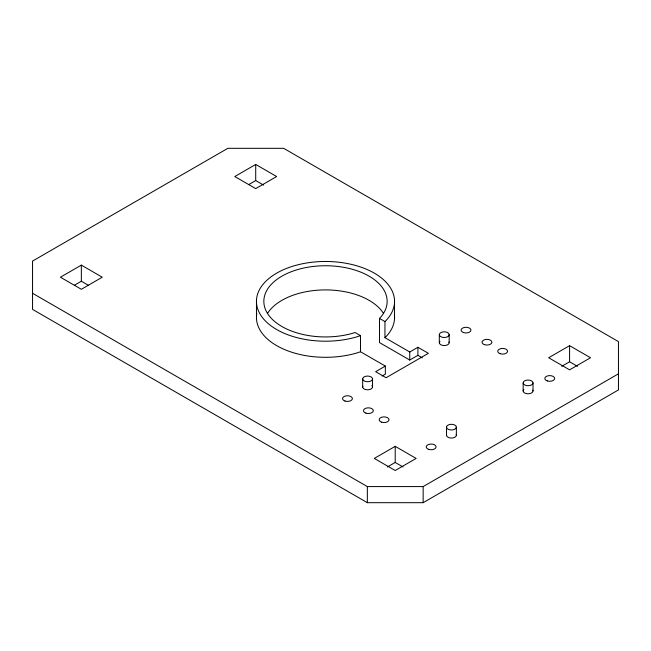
<?xml version="1.0" encoding="UTF-8"?>
<svg xmlns="http://www.w3.org/2000/svg" width="651" height="651" viewBox="0 0 651 651"><rect width="100%" height="100%" fill="white"/><g stroke="black" fill="none" stroke-linecap="round" stroke-linejoin="round"><path stroke-width="0.98" d="M422.279 357.847L417.918 355.332L409.748 360.044L379.5 342.581L379.5 318.42L381.217 316.565A61.65 35.593 0 0 0 334.573 266.129A61.65 35.593 0 0 0 264.509 306.548A61.65 35.593 0 0 0 351.833 333.524L355.088 332.515L360.516 335.647L360.516 351.76L385.335 366.09L385.335 374.146L382.104 376.009M385.335 366.09L375.643 371.688L386.108 377.726L428.382 353.322L417.918 347.276L409.748 351.996L384.944 337.674L384.944 321.561L385.555 321.008A69.047 39.866 0 0 0 338.463 262.182A69.047 39.866 0 0 0 257.112 306.841A69.047 39.866 0 0 0 356.504 336.958L360.516 335.647M384.944 337.674L385.555 337.12A69.047 39.866 0 0 0 394.368 314.539M81.342 265.128L60.413 277.212L81.342 289.288L102.264 277.212L81.342 265.128L81.342 281.24L74.369 285.26M255.713 164.451L234.791 176.535L255.713 188.619L276.642 176.535L255.713 164.451L255.713 180.563L263.565 185.096M248.739 184.591L255.713 180.563M395.214 446.342L374.292 458.426L395.214 470.502L416.144 458.426L395.214 446.342L395.214 462.454L387.369 466.979M569.592 345.665L548.663 357.749L569.592 369.833L590.514 357.749L569.592 345.665L569.592 361.777L561.748 366.31M32.55 293.284L367.351 486.582L423.15 486.582L618.45 373.82M423.15 502.686L618.45 389.933L618.45 341.604L283.649 148.314L227.85 148.314L32.55 261.067L32.55 309.396L367.351 502.686L423.15 502.686L423.15 486.582M360.516 351.76L356.504 353.07A69.047 39.866 0 0 1 286.399 350.303A69.047 39.866 0 0 1 256.787 313.513M569.592 361.777L577.437 366.31M379.5 318.42L384.944 321.561M81.342 281.24L88.316 285.26M395.214 462.454L403.067 466.979M533.014 382.894A4.931 2.848 0 0 1 525.617 385.359A4.931 2.848 0 0 1 525.617 380.428A4.931 2.848 0 0 1 533.014 382.894L533.014 390.95M523.152 382.894L523.152 390.95M456.367 427.146A4.931 2.848 0 0 1 448.97 429.611A4.931 2.848 0 0 1 448.97 424.68A4.931 2.848 0 0 1 456.367 427.146L456.367 435.202M449.174 334.655A4.931 2.848 0 0 1 441.777 337.12A4.931 2.848 0 0 1 441.777 332.189A4.931 2.848 0 0 1 449.174 334.655L449.174 342.703M446.505 427.146L446.505 435.202M439.311 334.655L439.311 342.703M417.918 347.276L417.918 355.332M409.748 351.996L409.748 360.044M394.53 302.341L394.53 318.453M372.535 378.898A4.931 2.848 0 0 1 365.138 381.364A4.931 2.848 0 0 1 365.138 376.433A4.931 2.848 0 0 1 372.535 378.898L372.535 386.954M367.351 486.582L367.351 502.686M362.672 378.898L362.672 386.954M256.47 300.331L256.47 316.443M267.463 313.497A61.65 35.593 0 0 1 325.524 289.907A61.65 35.593 0 0 1 383.553 313.522M456.205 434.461A4.931 2.848 0 0 1 451.436 438.05A4.931 2.848 0 0 1 446.676 434.461M371.876 385.53A4.931 2.848 0 0 1 368.246 389.778A4.931 2.848 0 0 1 362.835 386.222M449.011 341.97A4.931 2.848 0 0 1 443.6 345.526A4.931 2.848 0 0 1 439.97 341.279M532.843 390.218A4.931 2.848 0 0 1 527.44 393.774A4.931 2.848 0 0 1 523.811 389.526M344.997 401.049A4.931 2.848 0 0 0 352.394 398.583A4.931 2.848 0 0 0 344.997 396.117A4.931 2.848 0 0 0 344.997 401.049M428.692 449.369A4.931 2.848 0 0 0 436.089 446.903A4.931 2.848 0 0 0 428.692 444.438A4.931 2.848 0 0 0 428.692 449.369M547.271 380.916A4.931 2.848 0 0 0 554.668 378.451A4.931 2.848 0 0 0 547.271 375.985A4.931 2.848 0 0 0 547.271 380.916M463.569 332.588A4.931 2.848 0 0 0 470.966 330.122A4.931 2.848 0 0 0 463.569 327.656A4.931 2.848 0 0 0 463.569 332.588M484.49 344.672A4.931 2.848 0 0 0 491.896 342.206A4.931 2.848 0 0 0 484.49 339.741A4.931 2.848 0 0 0 484.49 344.672M500.188 353.729A4.931 2.848 0 0 0 507.585 351.263A4.931 2.848 0 0 0 500.188 348.798A4.931 2.848 0 0 0 500.188 353.729M381.616 422.19A4.931 2.848 0 0 0 389.013 419.724A4.931 2.848 0 0 0 381.616 417.258A4.931 2.848 0 0 0 381.616 422.19M365.919 413.133A4.931 2.848 0 0 0 373.316 410.667A4.931 2.848 0 0 0 365.919 408.201A4.931 2.848 0 0 0 365.919 413.133"/></g></svg>
